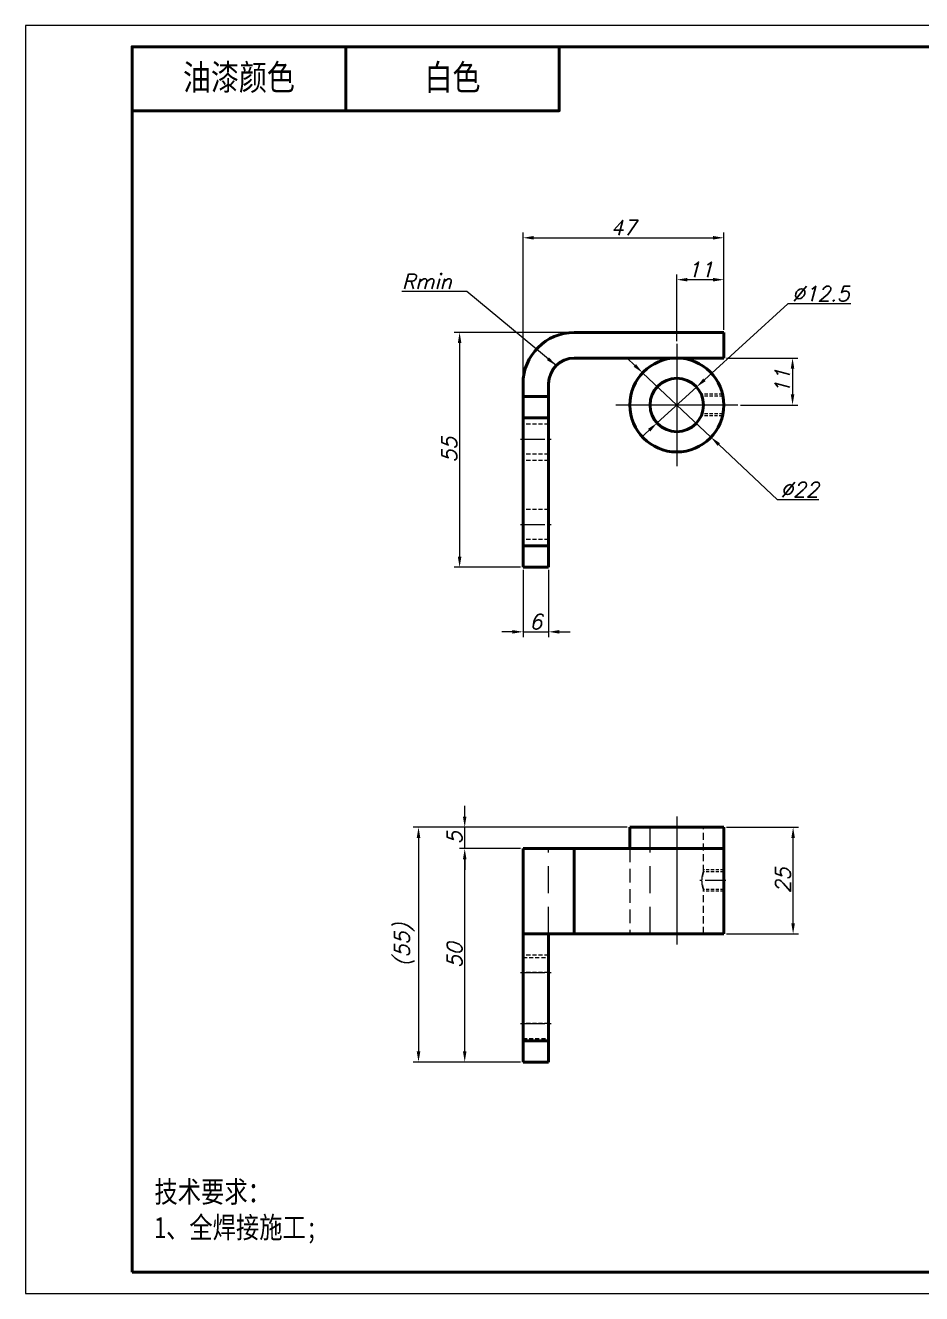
# Model space of a CAD drawing. Header units: inches. Extents: x 17901 to 26602, y 9673 to 14036.
# Drawn here: x 26181.9 to 26391.8, y 11220.7 to 11517.7 of the extents above; entities that cross this region are included whole.
import ezdxf

# ---------------------------------------------------------------- set-up
doc = ezdxf.new("R2010")
doc.units = ezdxf.units.IN
doc.header["$MEASUREMENT"] = 0
doc.linetypes.add('CENTER', pattern=[50.8, 31.75, -6.35, 6.35, -6.35])
doc.linetypes.add('DASHED2', pattern=[9.525, 6.35, -3.175])
for name, color, linetype, lineweight in [('中心线', 1, 'CENTER', 15), ('图框_内框线', 5, 'Continuous', 50), ('标注线', 3, 'Continuous', 25), ('粗实线', 7, 'Continuous', 50), ('虚线', 2, 'DASHED2', 25)]:
    doc.layers.add(name, color=color, linetype=linetype, lineweight=lineweight)
doc.styles.add('DIM_FONT', font='romans.shx', dxfattribs={"oblique": 15})
doc.styles.add('仿宋体', font='FSGB2312.ttf', dxfattribs={"width": 0.8, "height": 3.5})
doc.styles.add('宋体', font='', dxfattribs={"width": 0.8, "height": 5})
doc.styles.get('宋体').set_extended_font_data('SimSun')
doc.dimstyles.new('幅面 1：1$0', dxfattribs={"dimtxt": 3.5, "dimasz": 2.5, "dimexe": 1.25, "dimexo": 0.625, "dimtad": 1, "dimdsep": 46, "dimtxsty": 'DIM_FONT', "dimcen": 2.5, "dimclrd": 256, "dimclre": 256, "dimclrt": 256, "dimadec": 0, "dimazin": 0, "dimtm": 1e-09, "dimtfac": 0.5, "dimtmove": 0, "dimatfit": 3, "dimfxl": 1, "dimlwd": -1, "dimarcsym": 0})
doc.dimstyles.new('幅面 1：1$3', dxfattribs={"dimtxt": 3.5, "dimasz": 2.5, "dimexe": 1.25, "dimexo": 0.625, "dimtad": 1, "dimtih": 1, "dimtoh": 1, "dimdsep": 46, "dimtxsty": 'DIM_FONT', "dimcen": 2.5, "dimclrd": 256, "dimclre": 256, "dimclrt": 256, "dimazin": 2, "dimtfac": 0.5, "dimtmove": 0, "dimatfit": 3, "dimfxl": 1, "dimlwd": -1, "dimlwe": -1, "dimarcsym": 0})
doc.dimstyles.new('幅面 1：1$7', dxfattribs={"dimtxt": 3.5, "dimasz": 2.5, "dimexe": 1.25, "dimexo": 0.625, "dimtad": 1, "dimdsep": 46, "dimtxsty": 'DIM_FONT', "dimcen": 2.5, "dimclrd": 256, "dimclrt": 256, "dimadec": 0, "dimazin": 0, "dimtfac": 1, "dimtmove": 0, "dimatfit": 3, "dimfxl": 1, "dimlwd": -1, "dimarcsym": 0})

# ---------------------------------------------------------------- blocks, each defined once
blk = doc.blocks.new('*D466')
at = {"layer": 'Defpoints', "color": 0, "transparency": 16777216}
for p in [(26345.44, 11468), (26345.44, 11445.84), (26298.44, 11433.84)]:
    blk.add_point(p, dxfattribs=at)
at = {"layer": '标注线', "lineweight": -2, "transparency": 16777216}
for p, q in [((26298.44, 11434.47), (26298.44, 11469.25)), ((26345.44, 11446.47), (26345.44, 11469.25))]:
    blk.add_line(p, q, dxfattribs=at)
at = {"layer": '标注线', "transparency": 16777216}
blk.add_line((26300.94, 11468), (26342.94, 11468), dxfattribs=at)
for points in [[(26300.94, 11468.42), (26300.94, 11467.59), (26298.44, 11468)], [(26342.94, 11468.42), (26342.94, 11467.59), (26345.44, 11468)]]:
    blk.add_solid(points, dxfattribs=at)
at = {"layer": '标注线', "transparency": 16777216, "insert": (26321.94, 11470.38), "char_height": 3.5, "attachment_point": 5, "style": 'DIM_FONT'}
blk.add_mtext('47', dxfattribs=at)
blk = doc.blocks.new('*D467')
at = {"layer": 'Defpoints', "color": 0, "transparency": 16777216}
for p in [(26334.44, 11458.19), (26345.44, 11445.84), (26334.44, 11443.14)]:
    blk.add_point(p, dxfattribs=at)
at = {"layer": '标注线', "lineweight": -2, "transparency": 16777216}
for p, q in [((26334.44, 11443.77), (26334.44, 11459.44)), ((26345.44, 11446.47), (26345.44, 11459.44))]:
    blk.add_line(p, q, dxfattribs=at)
at = {"layer": '标注线', "transparency": 16777216}
blk.add_line((26342.94, 11458.19), (26336.94, 11458.19), dxfattribs=at)
for points in [[(26336.94, 11458.6), (26336.94, 11457.77), (26334.44, 11458.19)], [(26342.94, 11458.6), (26342.94, 11457.77), (26345.44, 11458.19)]]:
    blk.add_solid(points, dxfattribs=at)
at = {"layer": '标注线', "transparency": 16777216, "insert": (26339.94, 11460.56), "char_height": 3.5, "attachment_point": 5, "style": 'DIM_FONT'}
blk.add_mtext('11', dxfattribs=at)
blk = doc.blocks.new('*D468')
at = {"layer": 'Defpoints', "color": 0, "transparency": 16777216}
for p in [(26345.44, 11439.84), (26348.74, 11428.84), (26361.54, 11428.84)]:
    blk.add_point(p, dxfattribs=at)
at = {"layer": '标注线', "lineweight": -2, "transparency": 16777216}
for p, q in [((26346.06, 11439.84), (26362.79, 11439.84)), ((26349.36, 11428.84), (26362.79, 11428.84))]:
    blk.add_line(p, q, dxfattribs=at)
at = {"layer": '标注线', "transparency": 16777216}
blk.add_line((26361.54, 11437.34), (26361.54, 11431.34), dxfattribs=at)
for points in [[(26361.12, 11437.34), (26361.95, 11437.34), (26361.54, 11439.84)], [(26361.12, 11431.34), (26361.95, 11431.34), (26361.54, 11428.84)]]:
    blk.add_solid(points, dxfattribs=at)
at = {"layer": '标注线', "transparency": 16777216, "insert": (26359.16, 11434.34), "char_height": 3.5, "attachment_point": 5, "rotation": 90, "style": 'DIM_FONT'}
blk.add_mtext('11', dxfattribs=at)
blk = doc.blocks.new('*D469')
at = {"layer": 'Defpoints', "color": 0, "transparency": 16777216}
for p in [(26339.06, 11433.05), (26329.82, 11424.63)]:
    blk.add_point(p, dxfattribs=at)
at = {"layer": '标注线', "transparency": 16777216}
for p, q in [((26360.44, 11452.52), (26340.91, 11434.73)), ((26375.17, 11452.52), (26360.44, 11452.52)), ((26329.82, 11424.63), (26339.06, 11433.05)), ((26327.97, 11422.95), (26326.12, 11421.27))]:
    blk.add_line(p, q, dxfattribs=at)
for points in [[(26340.63, 11435.04), (26341.19, 11434.43), (26339.06, 11433.05)], [(26327.69, 11423.26), (26328.25, 11422.64), (26329.82, 11424.63)]]:
    blk.add_solid(points, dxfattribs=at)
at = {"layer": '标注线', "transparency": 16777216, "insert": (26368.12, 11454.89), "char_height": 3.5, "attachment_point": 5, "style": 'DIM_FONT'}
blk.add_mtext('∅12.5', dxfattribs=at)
blk = doc.blocks.new('*D558')
at = {"layer": 'Defpoints', "color": 0, "transparency": 16777216}
for p in [(26326.43, 11436.39), (26342.44, 11421.3)]:
    blk.add_point(p, dxfattribs=at)
at = {"layer": '标注线', "transparency": 16777216}
for p, q in [((26324.61, 11438.1), (26322.79, 11439.82)), ((26326.43, 11436.39), (26342.44, 11421.3)), ((26357.99, 11406.65), (26344.26, 11419.58)), ((26367.71, 11406.65), (26357.99, 11406.65))]:
    blk.add_line(p, q, dxfattribs=at)
for points in [[(26324.9, 11438.4), (26324.33, 11437.8), (26326.43, 11436.39)], [(26344.55, 11419.89), (26343.98, 11419.28), (26342.44, 11421.3)]]:
    blk.add_solid(points, dxfattribs=at)
at = {"layer": '标注线', "transparency": 16777216, "insert": (26363.16, 11409.03), "char_height": 3.5, "attachment_point": 5, "style": 'DIM_FONT'}
blk.add_mtext('∅22', dxfattribs=at)
blk = doc.blocks.new('*D559')
at = {"layer": 'Defpoints', "color": 0, "transparency": 16777216}
for p in [(26310.44, 11445.84), (26283.59, 11390.84), (26298.44, 11390.84)]:
    blk.add_point(p, dxfattribs=at)
at = {"layer": '标注线', "lineweight": -2, "transparency": 16777216}
for p, q in [((26309.81, 11445.84), (26282.34, 11445.84)), ((26297.81, 11390.84), (26282.34, 11390.84))]:
    blk.add_line(p, q, dxfattribs=at)
at = {"layer": '标注线', "transparency": 16777216}
blk.add_line((26283.59, 11443.34), (26283.59, 11393.34), dxfattribs=at)
for points in [[(26283.17, 11443.34), (26284.01, 11443.34), (26283.59, 11445.84)], [(26283.17, 11393.34), (26284.01, 11393.34), (26283.59, 11390.84)]]:
    blk.add_solid(points, dxfattribs=at)
at = {"layer": '标注线', "transparency": 16777216, "insert": (26281.21, 11418.34), "char_height": 3.5, "attachment_point": 5, "rotation": 90, "style": 'DIM_FONT'}
blk.add_mtext('55', dxfattribs=at)
blk = doc.blocks.new('*D560')
at = {"layer": 'Defpoints', "color": 0, "transparency": 16777216}
for p in [(26298.44, 11390.84), (26304.44, 11390.84), (26304.44, 11375.73)]:
    blk.add_point(p, dxfattribs=at)
at = {"layer": '标注线', "lineweight": -2, "transparency": 16777216}
for p, q in [((26298.44, 11390.22), (26298.44, 11374.48)), ((26304.44, 11390.22), (26304.44, 11374.48))]:
    blk.add_line(p, q, dxfattribs=at)
at = {"layer": '标注线', "transparency": 16777216}
for p, q in [((26295.94, 11375.73), (26293.44, 11375.73)), ((26298.44, 11375.73), (26304.44, 11375.73)), ((26306.94, 11375.73), (26309.44, 11375.73))]:
    blk.add_line(p, q, dxfattribs=at)
for points in [[(26295.94, 11376.14), (26295.94, 11375.31), (26298.44, 11375.73)], [(26306.94, 11376.14), (26306.94, 11375.31), (26304.44, 11375.73)]]:
    blk.add_solid(points, dxfattribs=at)
at = {"layer": '标注线', "transparency": 16777216, "insert": (26301.44, 11378.1), "char_height": 3.5, "attachment_point": 5, "style": 'DIM_FONT'}
blk.add_mtext('6', dxfattribs=at)
blk = doc.blocks.new('*D561')
at = {"layer": 'Defpoints', "color": 0, "transparency": 16777216}
for p in [(26284.79, 11324.97), (26298.44, 11324.97), (26298.44, 11274.97)]:
    blk.add_point(p, dxfattribs=at)
at = {"layer": '标注线', "lineweight": -2, "transparency": 16777216}
for p, q in [((26297.81, 11324.97), (26283.54, 11324.97)), ((26297.81, 11274.97), (26283.54, 11274.97))]:
    blk.add_line(p, q, dxfattribs=at)
at = {"layer": '标注线', "transparency": 16777216}
blk.add_line((26284.79, 11277.47), (26284.79, 11322.47), dxfattribs=at)
for points in [[(26284.37, 11322.47), (26285.2, 11322.47), (26284.79, 11324.97)], [(26284.37, 11277.47), (26285.2, 11277.47), (26284.79, 11274.97)]]:
    blk.add_solid(points, dxfattribs=at)
at = {"layer": '标注线', "transparency": 16777216, "insert": (26282.41, 11299.97), "char_height": 3.5, "attachment_point": 5, "rotation": 90, "style": 'DIM_FONT'}
blk.add_mtext('50', dxfattribs=at)
blk = doc.blocks.new('*D562')
at = {"layer": 'Defpoints', "color": 0, "transparency": 16777216}
for p in [(26284.79, 11329.97), (26323.44, 11329.97), (26298.44, 11324.97)]:
    blk.add_point(p, dxfattribs=at)
at = {"layer": '标注线', "transparency": 16777216}
for p, q in [((26284.79, 11332.47), (26284.79, 11334.97)), ((26284.79, 11324.97), (26284.79, 11329.97)), ((26284.79, 11322.47), (26284.79, 11319.97))]:
    blk.add_line(p, q, dxfattribs=at)
at = {"layer": '标注线', "lineweight": -2, "transparency": 16777216}
for p, q in [((26322.81, 11329.97), (26283.54, 11329.97)), ((26297.81, 11324.97), (26283.54, 11324.97))]:
    blk.add_line(p, q, dxfattribs=at)
at = {"layer": '标注线', "transparency": 16777216}
for points in [[(26284.37, 11332.47), (26285.2, 11332.47), (26284.79, 11329.97)], [(26284.37, 11322.47), (26285.2, 11322.47), (26284.79, 11324.97)]]:
    blk.add_solid(points, dxfattribs=at)
at = {"layer": '标注线', "transparency": 16777216, "insert": (26282.41, 11327.47), "char_height": 3.5, "attachment_point": 5, "rotation": 90, "style": 'DIM_FONT'}
blk.add_mtext('5', dxfattribs=at)
blk = doc.blocks.new('*D470')
at = {"layer": 'Defpoints', "color": 0, "transparency": 16777216}
for p in [(26323.44, 11329.97), (26273.97, 11274.97), (26298.44, 11274.97)]:
    blk.add_point(p, dxfattribs=at)
at = {"layer": '标注线', "lineweight": -2, "transparency": 16777216}
for p, q in [((26322.81, 11329.97), (26272.72, 11329.97)), ((26297.81, 11274.97), (26272.72, 11274.97))]:
    blk.add_line(p, q, dxfattribs=at)
at = {"layer": '标注线', "transparency": 16777216}
blk.add_line((26273.97, 11327.47), (26273.97, 11277.47), dxfattribs=at)
for points in [[(26273.55, 11327.47), (26274.39, 11327.47), (26273.97, 11329.97)], [(26273.55, 11277.47), (26274.39, 11277.47), (26273.97, 11274.97)]]:
    blk.add_solid(points, dxfattribs=at)
at = {"layer": '标注线', "transparency": 16777216, "insert": (26270.68, 11302.47), "char_height": 3.5, "attachment_point": 5, "rotation": 90, "style": 'DIM_FONT'}
blk.add_mtext('(55)', dxfattribs=at)
blk = doc.blocks.new('*D563')
at = {"layer": 'Defpoints', "color": 0, "transparency": 16777216}
for p in [(26345.44, 11329.97), (26361.67, 11329.97), (26345.44, 11304.97)]:
    blk.add_point(p, dxfattribs=at)
at = {"layer": '标注线', "lineweight": -2, "transparency": 16777216}
for p, q in [((26346.06, 11329.97), (26362.92, 11329.97)), ((26346.06, 11304.97), (26362.92, 11304.97))]:
    blk.add_line(p, q, dxfattribs=at)
at = {"layer": '标注线', "transparency": 16777216}
blk.add_line((26361.67, 11307.47), (26361.67, 11327.47), dxfattribs=at)
for points in [[(26361.25, 11327.47), (26362.08, 11327.47), (26361.67, 11329.97)], [(26361.25, 11307.47), (26362.08, 11307.47), (26361.67, 11304.97)]]:
    blk.add_solid(points, dxfattribs=at)
at = {"layer": '标注线', "transparency": 16777216, "insert": (26359.29, 11317.47), "char_height": 3.5, "attachment_point": 5, "rotation": 90, "style": 'DIM_FONT'}
blk.add_mtext('25', dxfattribs=at)

msp = doc.modelspace()

# ---------------------------------------------------------------- linework, layer by layer
at = {"layer": 'Defpoints'}
msp.add_lwpolyline([(26181.933, 11220.746), (26601.933, 11220.746), (26601.933, 11517.746), (26181.933, 11517.746)], close=True, dxfattribs=at)
at = {"layer": '中心线'}
for p, q in [((26334.439, 11443.143), (26334.439, 11414.543)), ((26348.739, 11428.843), (26320.139, 11428.843)), ((26334.439, 11332.471), (26334.439, 11302.471))]:
    msp.add_line(p, q, dxfattribs=at)
at = {"layer": '中心线', "ltscale": 0.148534}
msp.add_line((26345.783, 11428.843), (26339.842, 11428.843), dxfattribs=at)
at = {"layer": '中心线', "ltscale": 0.179999}
for p, q in [((26297.839, 11420.843), (26305.039, 11420.843)), ((26297.839, 11400.843), (26305.039, 11400.843)), ((26297.839, 11295.971), (26305.039, 11295.971)), ((26297.839, 11283.971), (26305.039, 11283.971))]:
    msp.add_line(p, q, dxfattribs=at)
at = {"layer": '中心线', "ltscale": 0.153868}
msp.add_line((26345.952, 11317.471), (26339.797, 11317.471), dxfattribs=at)
at = {"layer": '图框_内框线'}
msp.add_line((26256.933, 11512.746), (26256.933, 11497.746), dxfattribs=at)
for points in [[(26206.933, 11225.746), (26596.933, 11225.746), (26596.933, 11512.746), (26206.933, 11512.746)], [(26206.933, 11512.746), (26306.933, 11512.746), (26306.933, 11497.746), (26206.933, 11497.746)]]:
    msp.add_lwpolyline(points, close=True, dxfattribs=at)
at = {"layer": '粗实线'}
for p, q in [((26345.439, 11445.843), (26310.439, 11445.843)), ((26310.439, 11439.843), (26345.439, 11439.843)), ((26298.439, 11425.843), (26298.439, 11395.843)), ((26304.439, 11395.843), (26304.439, 11425.843)), ((26323.439, 11329.971), (26345.439, 11329.971)), ((26298.439, 11304.971), (26298.439, 11324.971)), ((26310.439, 11304.971), (26310.439, 11324.971)), ((26310.439, 11324.971), (26345.439, 11324.971)), ((26345.439, 11304.971), (26345.439, 11324.971)), ((26298.439, 11304.971), (26298.439, 11279.971)), ((26304.439, 11304.971), (26304.439, 11279.971)), ((26345.439, 11304.971), (26310.439, 11304.971))]:
    msp.add_line(p, q, dxfattribs=at)
at = {"layer": '粗实线', "ltscale": 0.15}
for p, q in [((26345.439, 11439.843), (26345.439, 11445.843)), ((26304.439, 11430.843), (26298.439, 11430.843)), ((26304.439, 11425.843), (26298.439, 11425.843)), ((26298.439, 11395.843), (26304.439, 11395.843)), ((26298.439, 11390.843), (26304.439, 11390.843)), ((26304.439, 11279.971), (26298.439, 11279.971)), ((26304.439, 11274.971), (26298.439, 11274.971))]:
    msp.add_line(p, q, dxfattribs=at)
at = {"layer": '粗实线', "ltscale": 0.075}
for p, q in [((26298.439, 11433.843), (26298.439, 11430.843)), ((26304.439, 11433.843), (26304.439, 11430.843))]:
    msp.add_line(p, q, dxfattribs=at)
at = {"layer": '粗实线', "ltscale": 0.125}
for p, q in [((26298.439, 11425.843), (26298.439, 11430.843)), ((26304.439, 11425.843), (26304.439, 11430.843)), ((26298.439, 11395.843), (26298.439, 11390.843)), ((26304.439, 11390.843), (26304.439, 11395.843)), ((26323.439, 11329.971), (26323.439, 11324.971)), ((26345.439, 11329.971), (26345.439, 11324.971)), ((26298.439, 11274.971), (26298.439, 11279.971)), ((26304.439, 11274.971), (26304.439, 11279.971))]:
    msp.add_line(p, q, dxfattribs=at)
at = {"layer": '粗实线', "ltscale": 0.3}
for p, q in [((26298.439, 11324.971), (26310.439, 11324.971)), ((26298.439, 11304.971), (26310.439, 11304.971))]:
    msp.add_line(p, q, dxfattribs=at)
at = {"layer": '粗实线'}
for radius in [11, 6.25]:
    msp.add_circle((26334.439, 11428.843), radius, dxfattribs=at)
for radius in [12, 6]:
    msp.add_arc((26310.439, 11433.843), radius, 90, 180, dxfattribs=at)
at = {"layer": '虚线', "ltscale": 0.120528}
for p, q in [((26345.151, 11431.343), (26340.33, 11431.343)), ((26345.151, 11426.343), (26340.33, 11426.343))]:
    msp.add_line(p, q, dxfattribs=at)
at = {"layer": '虚线', "ltscale": 0.122644}
for p, q in [((26345.243, 11430.91), (26340.337, 11430.91)), ((26345.243, 11426.776), (26340.337, 11426.776))]:
    msp.add_line(p, q, dxfattribs=at)
at = {"layer": '虚线', "ltscale": 0.15}
for p, q in [((26304.439, 11424.343), (26298.439, 11424.343)), ((26304.439, 11417.343), (26298.439, 11417.343)), ((26304.439, 11415.843), (26298.439, 11415.843)), ((26304.439, 11404.343), (26298.439, 11404.343)), ((26304.439, 11397.343), (26298.439, 11397.343)), ((26304.439, 11299.971), (26298.439, 11299.971)), ((26298.439, 11299.471), (26304.439, 11299.471)), ((26298.439, 11299.471), (26304.439, 11299.471)), ((26304.439, 11295.971), (26298.439, 11295.971)), ((26304.439, 11295.971), (26298.439, 11295.971)), ((26304.439, 11295.971), (26298.439, 11295.971)), ((26304.439, 11295.971), (26298.439, 11295.971)), ((26304.439, 11283.971), (26298.439, 11283.971)), ((26304.439, 11283.971), (26298.439, 11283.971)), ((26304.439, 11283.971), (26298.439, 11283.971)), ((26304.439, 11283.971), (26298.439, 11283.971)), ((26298.439, 11280.471), (26304.439, 11280.471)), ((26298.439, 11280.471), (26304.439, 11280.471)), ((26298.439, 11279.971), (26304.439, 11279.971))]:
    msp.add_line(p, q, dxfattribs=at)
at = {"layer": '虚线'}
for p, q in [((26328.189, 11304.971), (26328.189, 11329.971)), ((26304.439, 11304.971), (26304.439, 11324.971)), ((26310.439, 11304.971), (26310.439, 11324.971)), ((26323.439, 11304.971), (26345.439, 11304.971))]:
    msp.add_line(p, q, dxfattribs=at)
at = {"layer": '虚线', "ltscale": 0.260825}
for p, q in [((26340.689, 11319.538), (26340.689, 11329.971)), ((26340.689, 11304.971), (26340.689, 11315.404)), ((26345.439, 11315.404), (26345.439, 11304.971))]:
    msp.add_line(p, q, dxfattribs=at)
at = {"layer": '虚线', "ltscale": 0.5}
msp.add_line((26323.439, 11324.971), (26323.439, 11304.971), dxfattribs=at)
at = {"layer": '虚线', "ltscale": 0.135825}
msp.add_line((26345.439, 11324.971), (26345.439, 11319.538), dxfattribs=at)
at = {"layer": '虚线', "ltscale": 0.11875}
for p, q in [((26345.439, 11319.971), (26340.689, 11319.971)), ((26345.439, 11319.538), (26340.689, 11319.538)), ((26345.439, 11315.404), (26340.689, 11315.404)), ((26345.439, 11314.971), (26340.689, 11314.971))]:
    msp.add_line(p, q, dxfattribs=at)
at = {"layer": '虚线'}
for centre, radius, start, end in [((26356.254, 11317.47), 11.011, 169.17318, 185.15621), ((26356.734, 11317.408), 11.494, 169.31876, 174.73669), ((26356.254, 11317.473), 11.011, 174.84379, 190.82682), ((26356.734, 11317.535), 11.494, 185.26331, 190.68124)]:
    msp.add_arc(centre, radius, start, end, dxfattribs=at)
for points, knots in [([(26340.42, 11316.48), (26340.362, 11316.83), (26340.323, 11317.216), (26340.318, 11317.611), (26340.37, 11318.25), (26340.48, 11318.803), (26340.529, 11319.001), (26340.619, 11319.326), (26340.679, 11319.511), (26340.695, 11319.557), (26340.693, 11319.551), (26340.635, 11319.373), (26340.596, 11319.245), (26340.533, 11319.019), (26340.473, 11318.749), (26340.454, 11318.657), (26340.436, 11318.561), (26340.42, 11318.462)], [0, 0, 0, 0, 0, 0, 3.3560102, 3.3560102, 3.3560102, 5.5020324, 5.5020324, 5.5020324, 7.4445002, 7.4445002, 7.4445002, 9.3852344, 9.3852344, 9.3852344, 10.3323152, 10.3323152, 10.3323152, 10.3323152, 10.3323152, 10.3323152]), ([(26340.42, 11316.48), (26340.456, 11316.259), (26340.501, 11316.051), (26340.549, 11315.863), (26340.636, 11315.561), (26340.687, 11315.407), (26340.698, 11315.377), (26340.684, 11315.416), (26340.619, 11315.621), (26340.578, 11315.76), (26340.487, 11316.1), (26340.407, 11316.521), (26340.373, 11316.757), (26340.328, 11317.247), (26340.335, 11317.749), (26340.353, 11317.998), (26340.382, 11318.237), (26340.42, 11318.462)], [0, 0, 0, 0, 0, 0, 2.1258654, 2.1258654, 2.1258654, 4.0575187, 4.0575187, 4.0575187, 6.0116549, 6.0116549, 6.0116549, 8.1722472, 8.1722472, 8.1722472, 10.3265964, 10.3265964, 10.3265964, 10.3265964, 10.3265964, 10.3265964])]:
    msp.add_open_spline(points, degree=5, knots=knots, dxfattribs=at)

# ---------------------------------------------------------------- texts
at = {"layer": '标注线'}
for s, insert, char_height, width, attachment_point, style in [('油漆颜色', (26231.933, 11505.246), 6, 50, 5, '仿宋体'), ('{\\fSimSun|b0|i0|c134|p2;白色}', (26281.933, 11505.246), 6, 50, 5, '仿宋体'), ('{\\H0.5x;技术要求：\\P1、全焊接施工;\\P\\P\\H2x;\\W0.7; }', (26212.145, 11247.091), 10, 1023.28183, 1, '宋体')]:
    msp.add_mtext(s, dxfattribs=dict(at, insert=insert, char_height=char_height, width=width, attachment_point=attachment_point, style=style))
at = {"layer": '标注线', "insert": (26270.072, 11456.02), "char_height": 3.5, "attachment_point": 7, "style": 'DIM_FONT'}
msp.add_mtext('Rmin', dxfattribs=at)

# ---------------------------------------------------------------- dimensions: what is measured, and where the dimension line sits
at = {"layer": '标注线'}
for base, p1, p2, picture, middle in [((26345.439, 11468.003), (26298.439, 11433.843), (26345.439, 11445.843), '*D466', (26321.939, 11470.378)), ((26334.439, 11458.185), (26345.439, 11445.843), (26334.439, 11443.143), '*D467', (26339.939, 11460.56)), ((26304.439, 11375.727), (26298.439, 11390.843), (26304.439, 11390.843), '*D560', (26301.439, 11378.102))]:
    dim = msp.add_linear_dim(base=base, p1=p1, p2=p2, dimstyle='幅面 1：1$0', dxfattribs=at)
    dim.commit()
    dim.dimension.update_dxf_attribs({"geometry": picture, "text_midpoint": middle})
for p1, p2, picture, middle in [((26329.817, 11424.635), (26339.06, 11433.05), '*D469', (26368.121, 11452.52)), ((26326.433, 11436.387), (26342.444, 11421.299), '*D558', (26363.16, 11406.65))]:
    dim = msp.add_diameter_dim_2p(p1=p1, p2=p2, dimstyle='幅面 1：1$3', dxfattribs=at)
    dim.commit()
    dim.dimension.update_dxf_attribs({"geometry": picture, "text_midpoint": middle, "dimtype": 163})
for base, p1, p2, picture, middle in [((26283.589, 11390.843), (26310.439, 11445.843), (26298.439, 11390.843), '*D559', (26281.214, 11418.343)), ((26361.538, 11428.843), (26345.439, 11439.843), (26348.739, 11428.843), '*D468', (26359.163, 11434.343)), ((26284.787, 11329.971), (26298.439, 11324.971), (26323.439, 11329.971), '*D562', (26282.412, 11327.471)), ((26361.665, 11329.971), (26345.439, 11304.971), (26345.439, 11329.971), '*D563', (26359.29, 11317.471)), ((26284.787, 11324.971), (26298.439, 11274.971), (26298.439, 11324.971), '*D561', (26282.412, 11299.971))]:
    dim = msp.add_linear_dim(base=base, p1=p1, p2=p2, angle=90, dimstyle='幅面 1：1$0', dxfattribs=at)
    dim.commit()
    dim.dimension.update_dxf_attribs({"geometry": picture, "text_midpoint": middle})
dim = msp.add_linear_dim(base=(26273.97, 11274.971), p1=(26323.439, 11329.971), p2=(26298.439, 11274.971), angle=90, dimstyle='幅面 1：1$0', override={"dimpost": '(<>)'}, dxfattribs=at)
dim.commit()
dim.dimension.update_dxf_attribs({"geometry": '*D470', "text_midpoint": (26270.678, 11302.471)})

# ---------------------------------------------------------------- leaders
at = {"layer": '标注线', "annotation_type": 0, "has_hookline": 1, "hookline_direction": 1, "text_width": 12.113}
msp.add_leader([(26306.196, 11438.085), (26285.31, 11455.395), (26282.81, 11455.395)], dimstyle='幅面 1：1$7', override={"dimgap": 0.625, "dimtad": 1}, dxfattribs=at)

doc.saveas('drawing.dxf')
